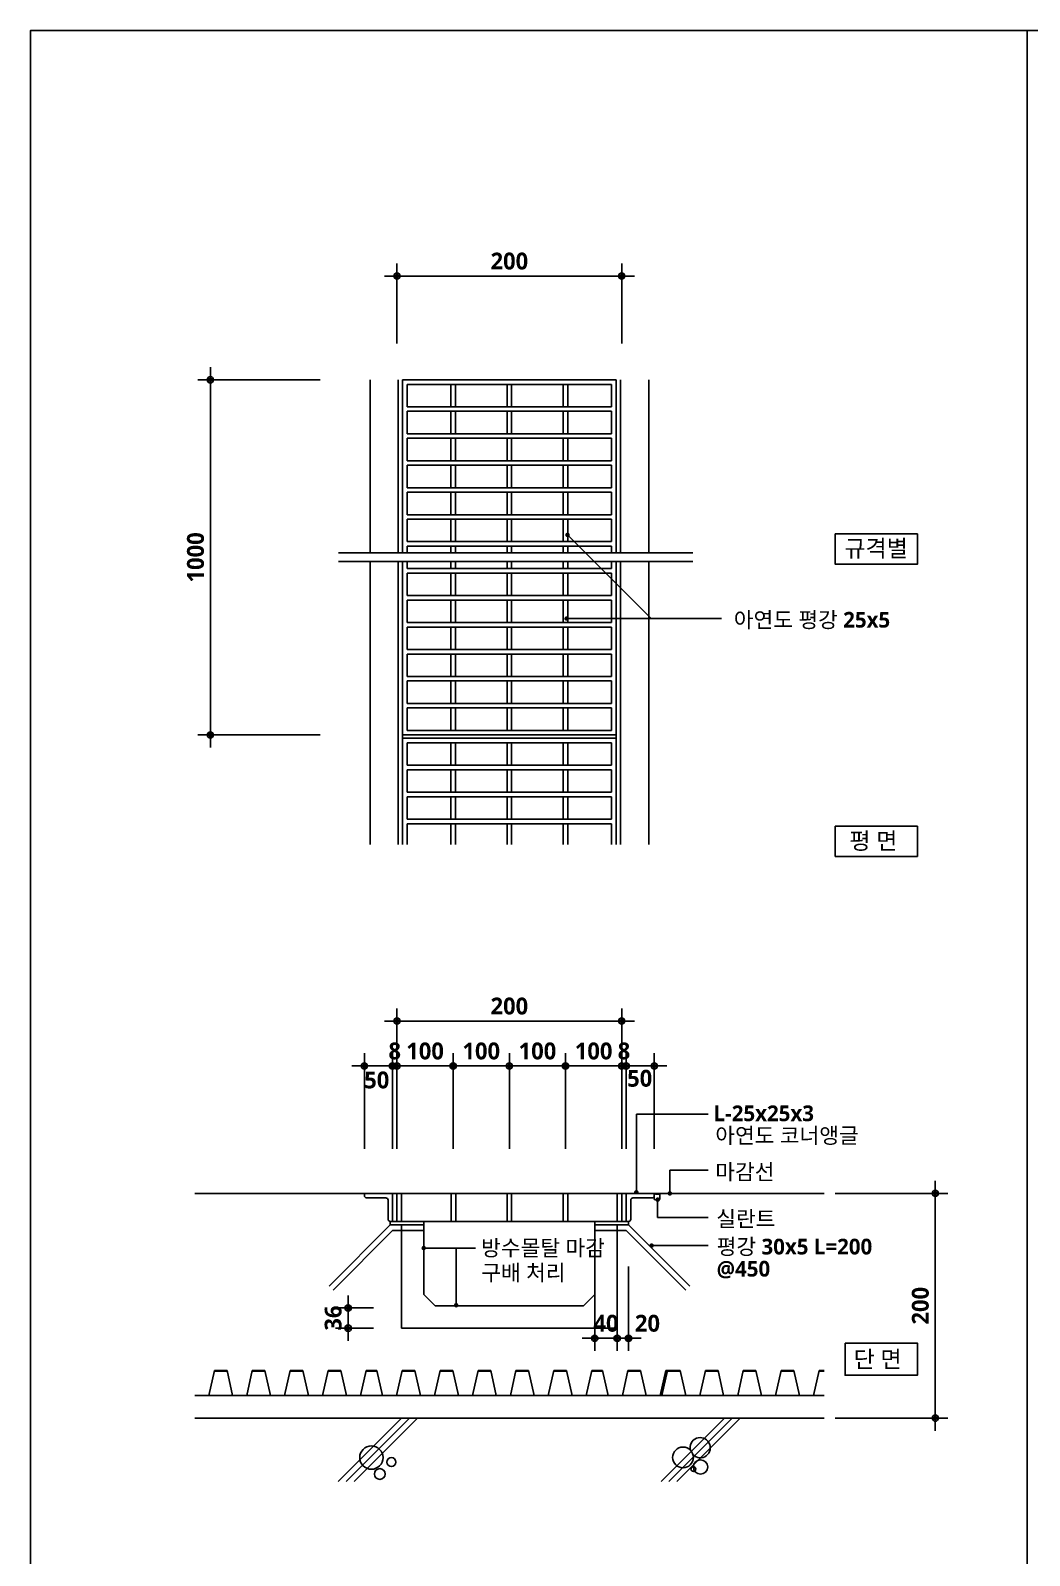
# Model space of a CAD drawing. Header units: millimetres. Extents: x 200 to 163856, y 0 to 163394.
# Drawn here: x 8600 to 10378, y 3025 to 5740 of the extents above; entities that cross this region are included whole.
import ezdxf

# ---------------------------------------------------------------- set-up
doc = ezdxf.new("R2010")
doc.units = ezdxf.units.MM
doc.header["$LTSCALE"] = 10
doc.layers.get('DEFPOINTS').update_dxf_attribs({"color": 181})
for name, color, linetype in [('4', 4, 'Continuous'), ('A-ANNO-GRA1', 7, 'Continuous'), ('A-ANNO-TEXT1', 7, 'Continuous'), ('A-ST-AXIS-DIM', 7, 'Continuous'), ('COL', 2, 'Continuous'), ('DIM', 4, 'Continuous'), ('ELE', 8, 'Continuous'), ('ELE1', 2, 'Continuous'), ('FIN', 6, 'Continuous'), ('HAT', 5, 'Continuous'), ('LEADER', 7, 'Continuous'), ('SEC2', 2, 'Continuous'), ('SYM', 4, 'Continuous')]:
    doc.layers.add(name, color=color, linetype=linetype)
doc.styles.add('2020음성 1차', font='')
doc.styles.get('2020음성 1차').set_extended_font_data('NanumGothic', bold=True)
doc.dimstyles.new('NDIM10', dxfattribs={"dimscale": 10, "dimtxt": 3, "dimasz": 0.75, "dimexe": 2, "dimexo": 2, "dimgap": 1, "dimtad": 1, "dimdec": 1, "dimdsep": 46, "dimtxsty": '2020음성 1차', "dimblk": 'Z_DOT', "dimcen": 3, "dimdle": 3, "dimclrd": 256, "dimclre": 256, "dimclrt": 3, "dimadec": 0, "dimazin": 0, "dimtfac": 1, "dimtdec": 1, "dimtix": 1, "dimtmove": 2, "dimatfit": 3, "dimfxl": 1, "dimtolj": 1, "dimtzin": 0, "dimlwd": -1, "dimlwe": -1, "dimarcsym": 0})

# ---------------------------------------------------------------- blocks, each defined once
blk = doc.blocks.new('Z_DOT')
at = {"layer": 'DIM', "color": 0}
for p, q in [((-3, 0), (3, 0)), ((0, -3), (0, 3))]:
    blk.add_line(p, q, dxfattribs=at)
for radius in [0.75, 0.375]:
    blk.add_circle((0, 0), radius, dxfattribs=at)
blk = doc.blocks.new('*D6583')
at = {"layer": 'A-ST-AXIS-DIM'}
for p, q in [((9115.6, 5118.1), (8900.2, 5118.1)), ((8920.2, 4493.6), (8920.2, 5110.6)), ((9115.6, 4486.1), (8900.2, 4486.1))]:
    blk.add_line(p, q, dxfattribs=at)
at = {"layer": 'DEFPOINTS', "color": 0}
for p in [(8920.2, 5118.1), (9135.6, 5118.1), (9135.6, 4486.1)]:
    blk.add_point(p, dxfattribs=at)
at = {"layer": 'A-ST-AXIS-DIM', "linetype": 'ByBlock', "xscale": 7.5, "yscale": 7.5, "zscale": 7.5}
for p, rotation in [((8920.2, 5118.1), 90), ((8920.2, 4486.1), 270)]:
    blk.add_blockref('Z_DOT', p, dxfattribs=dict(at, rotation=rotation))
at = {"layer": 'A-ST-AXIS-DIM', "color": 3, "insert": (8893.8, 4802.1), "char_height": 30, "attachment_point": 5, "rotation": 90, "style": '2020음성 1차'}
blk.add_mtext('\\A1;1000', dxfattribs=at)
blk = doc.blocks.new('*D6584')
at = {"layer": 'A-ST-AXIS-DIM'}
for p, q in [((9252.3, 5182.9), (9252.3, 5322.9)), ((9652.3, 5182.9), (9652.3, 5322.9)), ((9259.8, 5302.9), (9644.8, 5302.9))]:
    blk.add_line(p, q, dxfattribs=at)
at = {"layer": 'DEFPOINTS', "color": 0}
for p in [(9652.3, 5302.9), (9252.3, 5162.9), (9652.3, 5162.9)]:
    blk.add_point(p, dxfattribs=at)
at = {"layer": 'A-ST-AXIS-DIM', "linetype": 'ByBlock', "xscale": 7.5, "yscale": 7.5, "zscale": 7.5, "rotation": 180}
blk.add_blockref('Z_DOT', (9252.3, 5302.9), dxfattribs=at)
at = {"layer": 'A-ST-AXIS-DIM', "linetype": 'ByBlock', "xscale": 7.5, "yscale": 7.5, "zscale": 7.5}
blk.add_blockref('Z_DOT', (9652.3, 5302.9), dxfattribs=at)
at = {"layer": 'A-ST-AXIS-DIM', "color": 3, "insert": (9452.3, 5329.4), "char_height": 30, "attachment_point": 5, "style": '2020음성 1차'}
blk.add_mtext('\\A1;200', dxfattribs=at)
blk = doc.blocks.new('*D6585')
at = {"layer": 'A-ST-AXIS-DIM'}
for p, q in [((10032.4, 3670), (10230.4, 3670)), ((10210.4, 3277.5), (10210.4, 3662.5)), ((10032.4, 3270), (10230.4, 3270))]:
    blk.add_line(p, q, dxfattribs=at)
at = {"layer": 'DEFPOINTS', "color": 0}
for p in [(10012.4, 3670), (10210.4, 3670), (10012.4, 3270)]:
    blk.add_point(p, dxfattribs=at)
at = {"layer": 'A-ST-AXIS-DIM', "linetype": 'ByBlock', "xscale": 7.5, "yscale": 7.5, "zscale": 7.5}
for p, rotation in [((10210.4, 3670), 90), ((10210.4, 3270), 270)]:
    blk.add_blockref('Z_DOT', p, dxfattribs=dict(at, rotation=rotation))
at = {"layer": 'A-ST-AXIS-DIM', "color": 3, "insert": (10183.9, 3470), "char_height": 30, "attachment_point": 5, "rotation": 90, "style": '2020음성 1차'}
blk.add_mtext('\\A1;\\A1;200', dxfattribs=at)
blk = doc.blocks.new('*D6586')
at = {"layer": 'A-ST-AXIS-DIM'}
for p, q in [((9165.3, 3473.5), (9165.3, 3481)), ((9210.5, 3466), (9145.3, 3466)), ((9165.3, 3430), (9165.3, 3466)), ((9210.5, 3430), (9145.3, 3430)), ((9165.3, 3422.5), (9165.3, 3415))]:
    blk.add_line(p, q, dxfattribs=at)
at = {"layer": 'DEFPOINTS', "color": 0}
for p in [(9165.3, 3466), (9230.5, 3466), (9230.5, 3430)]:
    blk.add_point(p, dxfattribs=at)
at = {"layer": 'A-ST-AXIS-DIM', "linetype": 'ByBlock', "xscale": 7.5, "yscale": 7.5, "zscale": 7.5}
for p, rotation in [((9165.3, 3466), 270), ((9165.3, 3430), 90)]:
    blk.add_blockref('Z_DOT', p, dxfattribs=dict(at, rotation=rotation))
at = {"layer": 'A-ST-AXIS-DIM', "color": 3, "insert": (9138.8, 3448), "char_height": 30, "attachment_point": 5, "rotation": 90, "style": '2020음성 1차'}
blk.add_mtext('\\A1;36', dxfattribs=at)
blk = doc.blocks.new('*D6587')
at = {"layer": 'A-ST-AXIS-DIM'}
for p, q in [((9194.3, 3749), (9194.3, 3916.8)), ((9244.3, 3749), (9244.3, 3916.8)), ((9186.8, 3896.8), (9179.3, 3896.8)), ((9194.3, 3896.8), (9244.3, 3896.8)), ((9251.8, 3896.8), (9259.3, 3896.8))]:
    blk.add_line(p, q, dxfattribs=at)
at = {"layer": 'DEFPOINTS', "color": 0}
for p in [(9244.3, 3896.8), (9194.3, 3729), (9244.3, 3729)]:
    blk.add_point(p, dxfattribs=at)
at = {"layer": 'A-ST-AXIS-DIM', "linetype": 'ByBlock', "xscale": 7.5, "yscale": 7.5, "zscale": 7.5}
blk.add_blockref('Z_DOT', (9194.3, 3896.8), dxfattribs=at)
at = {"layer": 'A-ST-AXIS-DIM', "linetype": 'ByBlock', "xscale": 7.5, "yscale": 7.5, "zscale": 7.5, "rotation": 180}
blk.add_blockref('Z_DOT', (9244.3, 3896.8), dxfattribs=at)
at = {"layer": 'A-ST-AXIS-DIM', "color": 3, "insert": (9216.3, 3871.7), "char_height": 30, "attachment_point": 5, "style": '2020음성 1차'}
blk.add_mtext('\\A1;50', dxfattribs=at)
blk = doc.blocks.new('*D6588')
at = {"layer": 'A-ST-AXIS-DIM'}
for p, q in [((9244.3, 3749), (9244.3, 3916.8)), ((9252.3, 3749), (9252.3, 3916.8)), ((9236.8, 3896.8), (9229.3, 3896.8)), ((9244.3, 3896.8), (9252.3, 3896.8)), ((9259.8, 3896.8), (9267.3, 3896.8))]:
    blk.add_line(p, q, dxfattribs=at)
at = {"layer": 'DEFPOINTS', "color": 0}
for p in [(9252.3, 3896.8), (9244.3, 3729), (9252.3, 3729)]:
    blk.add_point(p, dxfattribs=at)
at = {"layer": 'A-ST-AXIS-DIM', "linetype": 'ByBlock', "xscale": 7.5, "yscale": 7.5, "zscale": 7.5}
blk.add_blockref('Z_DOT', (9244.3, 3896.8), dxfattribs=at)
at = {"layer": 'A-ST-AXIS-DIM', "linetype": 'ByBlock', "xscale": 7.5, "yscale": 7.5, "zscale": 7.5, "rotation": 180}
blk.add_blockref('Z_DOT', (9252.3, 3896.8), dxfattribs=at)
at = {"layer": 'A-ST-AXIS-DIM', "color": 3, "insert": (9248.3, 3923.4), "char_height": 30, "attachment_point": 5, "style": '2020음성 1차'}
blk.add_mtext('\\A1;8', dxfattribs=at)
blk = doc.blocks.new('*D6589')
at = {"layer": 'A-ST-AXIS-DIM'}
for p, q in [((9452.3, 3749), (9452.3, 3916.8)), ((9552.3, 3749), (9552.3, 3916.8)), ((9459.8, 3896.8), (9544.8, 3896.8))]:
    blk.add_line(p, q, dxfattribs=at)
at = {"layer": 'DEFPOINTS', "color": 0}
for p in [(9552.3, 3896.8), (9452.3, 3729), (9552.3, 3729)]:
    blk.add_point(p, dxfattribs=at)
at = {"layer": 'A-ST-AXIS-DIM', "linetype": 'ByBlock', "xscale": 7.5, "yscale": 7.5, "zscale": 7.5, "rotation": 180}
blk.add_blockref('Z_DOT', (9452.3, 3896.8), dxfattribs=at)
at = {"layer": 'A-ST-AXIS-DIM', "linetype": 'ByBlock', "xscale": 7.5, "yscale": 7.5, "zscale": 7.5}
blk.add_blockref('Z_DOT', (9552.3, 3896.8), dxfattribs=at)
at = {"layer": 'A-ST-AXIS-DIM', "color": 3, "insert": (9502.3, 3923.3), "char_height": 30, "attachment_point": 5, "style": '2020음성 1차'}
blk.add_mtext('\\A1;100', dxfattribs=at)
blk = doc.blocks.new('*D6590')
at = {"layer": 'A-ST-AXIS-DIM'}
for p, q in [((9652.3, 3749), (9652.3, 3916.8)), ((9660.3, 3749), (9660.3, 3916.8)), ((9644.8, 3896.8), (9637.3, 3896.8)), ((9652.3, 3896.8), (9660.3, 3896.8)), ((9667.8, 3896.8), (9675.3, 3896.8))]:
    blk.add_line(p, q, dxfattribs=at)
at = {"layer": 'DEFPOINTS', "color": 0}
for p in [(9660.3, 3896.8), (9652.3, 3729), (9660.3, 3729)]:
    blk.add_point(p, dxfattribs=at)
at = {"layer": 'A-ST-AXIS-DIM', "linetype": 'ByBlock', "xscale": 7.5, "yscale": 7.5, "zscale": 7.5}
blk.add_blockref('Z_DOT', (9652.3, 3896.8), dxfattribs=at)
at = {"layer": 'A-ST-AXIS-DIM', "linetype": 'ByBlock', "xscale": 7.5, "yscale": 7.5, "zscale": 7.5, "rotation": 180}
blk.add_blockref('Z_DOT', (9660.3, 3896.8), dxfattribs=at)
at = {"layer": 'A-ST-AXIS-DIM', "color": 3, "insert": (9656.3, 3923.4), "char_height": 30, "attachment_point": 5, "style": '2020음성 1차'}
blk.add_mtext('\\A1;8', dxfattribs=at)
blk = doc.blocks.new('*D6591')
at = {"layer": 'A-ST-AXIS-DIM'}
for p, q in [((9660.3, 3749), (9660.3, 3916.8)), ((9710.3, 3749), (9710.3, 3916.8)), ((9652.8, 3896.8), (9645.3, 3896.8)), ((9660.3, 3896.8), (9710.3, 3896.8)), ((9717.8, 3896.8), (9725.3, 3896.8))]:
    blk.add_line(p, q, dxfattribs=at)
at = {"layer": 'DEFPOINTS', "color": 0}
for p in [(9710.3, 3896.8), (9660.3, 3729), (9710.3, 3729)]:
    blk.add_point(p, dxfattribs=at)
at = {"layer": 'A-ST-AXIS-DIM', "linetype": 'ByBlock', "xscale": 7.5, "yscale": 7.5, "zscale": 7.5}
blk.add_blockref('Z_DOT', (9660.3, 3896.8), dxfattribs=at)
at = {"layer": 'A-ST-AXIS-DIM', "linetype": 'ByBlock', "xscale": 7.5, "yscale": 7.5, "zscale": 7.5, "rotation": 180}
blk.add_blockref('Z_DOT', (9710.3, 3896.8), dxfattribs=at)
at = {"layer": 'A-ST-AXIS-DIM', "color": 3, "insert": (9684.3, 3874.7), "char_height": 30, "attachment_point": 5, "style": '2020음성 1차'}
blk.add_mtext('\\A1;50', dxfattribs=at)
blk = doc.blocks.new('*D6592')
at = {"layer": 'A-ST-AXIS-DIM'}
for p, q in [((9252.3, 3749), (9252.3, 3996.8)), ((9652.3, 3749), (9652.3, 3996.8)), ((9259.8, 3976.8), (9644.8, 3976.8))]:
    blk.add_line(p, q, dxfattribs=at)
at = {"layer": 'DEFPOINTS', "color": 0}
for p in [(9652.3, 3976.8), (9252.3, 3729), (9652.3, 3729)]:
    blk.add_point(p, dxfattribs=at)
at = {"layer": 'A-ST-AXIS-DIM', "linetype": 'ByBlock', "xscale": 7.5, "yscale": 7.5, "zscale": 7.5, "rotation": 180}
blk.add_blockref('Z_DOT', (9252.3, 3976.8), dxfattribs=at)
at = {"layer": 'A-ST-AXIS-DIM', "linetype": 'ByBlock', "xscale": 7.5, "yscale": 7.5, "zscale": 7.5}
blk.add_blockref('Z_DOT', (9652.3, 3976.8), dxfattribs=at)
at = {"layer": 'A-ST-AXIS-DIM', "color": 3, "insert": (9452.3, 4003.3), "char_height": 30, "attachment_point": 5, "style": '2020음성 1차'}
blk.add_mtext('\\A1;200', dxfattribs=at)
blk = doc.blocks.new('*D6593')
at = {"layer": 'A-ST-AXIS-DIM'}
for p, q in [((9604.3, 3545.5), (9604.3, 3392.1)), ((9596.8, 3412.1), (9589.3, 3412.1)), ((9604.3, 3412.1), (9644.3, 3412.1)), ((9644.3, 3410), (9644.3, 3392.1)), ((9651.8, 3412.1), (9659.3, 3412.1))]:
    blk.add_line(p, q, dxfattribs=at)
at = {"layer": 'DEFPOINTS', "color": 0}
for p in [(9604.3, 3565.5), (9644.3, 3430), (9644.3, 3412.1)]:
    blk.add_point(p, dxfattribs=at)
at = {"layer": 'A-ST-AXIS-DIM', "linetype": 'ByBlock', "xscale": 7.5, "yscale": 7.5, "zscale": 7.5}
blk.add_blockref('Z_DOT', (9604.3, 3412.1), dxfattribs=at)
at = {"layer": 'A-ST-AXIS-DIM', "linetype": 'ByBlock', "xscale": 7.5, "yscale": 7.5, "zscale": 7.5, "rotation": 180}
blk.add_blockref('Z_DOT', (9644.3, 3412.1), dxfattribs=at)
at = {"layer": 'A-ST-AXIS-DIM', "color": 3, "insert": (9624.3, 3438.6), "char_height": 30, "attachment_point": 5, "style": '2020음성 1차'}
blk.add_mtext('\\A1;40', dxfattribs=at)
blk = doc.blocks.new('*D6594')
at = {"layer": 'A-ST-AXIS-DIM'}
for p, q in [((9664.3, 3540.1), (9664.3, 3392.1)), ((9636.8, 3412.1), (9629.3, 3412.1)), ((9644.3, 3412.1), (9664.3, 3412.1)), ((9644.3, 3410), (9644.3, 3392.1)), ((9671.8, 3412.1), (9679.3, 3412.1))]:
    blk.add_line(p, q, dxfattribs=at)
at = {"layer": 'DEFPOINTS', "color": 0}
for p in [(9664.3, 3560.1), (9644.3, 3430), (9664.3, 3412.1)]:
    blk.add_point(p, dxfattribs=at)
at = {"layer": 'A-ST-AXIS-DIM', "linetype": 'ByBlock', "xscale": 7.5, "yscale": 7.5, "zscale": 7.5}
blk.add_blockref('Z_DOT', (9644.3, 3412.1), dxfattribs=at)
at = {"layer": 'A-ST-AXIS-DIM', "linetype": 'ByBlock', "xscale": 7.5, "yscale": 7.5, "zscale": 7.5, "rotation": 180}
blk.add_blockref('Z_DOT', (9664.3, 3412.1), dxfattribs=at)
at = {"layer": 'A-ST-AXIS-DIM', "color": 3, "insert": (9698.1, 3438.6), "char_height": 30, "attachment_point": 5, "style": '2020음성 1차'}
blk.add_mtext('\\A1;20', dxfattribs=at)
blk = doc.blocks.new('*D6595')
at = {"layer": 'A-ST-AXIS-DIM'}
for p, q in [((9552.3, 3749), (9552.3, 3916.8)), ((9652.3, 3749), (9652.3, 3916.8)), ((9559.8, 3896.8), (9644.8, 3896.8))]:
    blk.add_line(p, q, dxfattribs=at)
at = {"layer": 'DEFPOINTS', "color": 0}
for p in [(9652.3, 3896.8), (9552.3, 3729), (9652.3, 3729)]:
    blk.add_point(p, dxfattribs=at)
at = {"layer": 'A-ST-AXIS-DIM', "linetype": 'ByBlock', "xscale": 7.5, "yscale": 7.5, "zscale": 7.5, "rotation": 180}
blk.add_blockref('Z_DOT', (9552.3, 3896.8), dxfattribs=at)
at = {"layer": 'A-ST-AXIS-DIM', "linetype": 'ByBlock', "xscale": 7.5, "yscale": 7.5, "zscale": 7.5}
blk.add_blockref('Z_DOT', (9652.3, 3896.8), dxfattribs=at)
at = {"layer": 'A-ST-AXIS-DIM', "color": 3, "insert": (9602.3, 3923.3), "char_height": 30, "attachment_point": 5, "style": '2020음성 1차'}
blk.add_mtext('\\A1;100', dxfattribs=at)
blk = doc.blocks.new('*D6596')
at = {"layer": 'A-ST-AXIS-DIM'}
for p, q in [((9352.3, 3749), (9352.3, 3916.8)), ((9452.3, 3749), (9452.3, 3916.8)), ((9444.8, 3896.8), (9359.8, 3896.8))]:
    blk.add_line(p, q, dxfattribs=at)
at = {"layer": 'DEFPOINTS', "color": 0}
for p in [(9352.3, 3896.8), (9352.3, 3729), (9452.3, 3729)]:
    blk.add_point(p, dxfattribs=at)
at = {"layer": 'A-ST-AXIS-DIM', "linetype": 'ByBlock', "xscale": 7.5, "yscale": 7.5, "zscale": 7.5, "rotation": 180}
blk.add_blockref('Z_DOT', (9352.3, 3896.8), dxfattribs=at)
at = {"layer": 'A-ST-AXIS-DIM', "linetype": 'ByBlock', "xscale": 7.5, "yscale": 7.5, "zscale": 7.5}
blk.add_blockref('Z_DOT', (9452.3, 3896.8), dxfattribs=at)
at = {"layer": 'A-ST-AXIS-DIM', "color": 3, "insert": (9402.3, 3923.3), "char_height": 30, "attachment_point": 5, "style": '2020음성 1차'}
blk.add_mtext('\\A1;100', dxfattribs=at)
blk = doc.blocks.new('*D6597')
at = {"layer": 'A-ST-AXIS-DIM'}
for p, q in [((9252.3, 3749), (9252.3, 3916.8)), ((9352.3, 3749), (9352.3, 3916.8)), ((9344.8, 3896.8), (9259.8, 3896.8))]:
    blk.add_line(p, q, dxfattribs=at)
at = {"layer": 'DEFPOINTS', "color": 0}
for p in [(9252.3, 3896.8), (9252.3, 3729), (9352.3, 3729)]:
    blk.add_point(p, dxfattribs=at)
at = {"layer": 'A-ST-AXIS-DIM', "linetype": 'ByBlock', "xscale": 7.5, "yscale": 7.5, "zscale": 7.5, "rotation": 180}
blk.add_blockref('Z_DOT', (9252.3, 3896.8), dxfattribs=at)
at = {"layer": 'A-ST-AXIS-DIM', "linetype": 'ByBlock', "xscale": 7.5, "yscale": 7.5, "zscale": 7.5}
blk.add_blockref('Z_DOT', (9352.3, 3896.8), dxfattribs=at)
at = {"layer": 'A-ST-AXIS-DIM', "color": 3, "insert": (9302.3, 3923.3), "char_height": 30, "attachment_point": 5, "style": '2020음성 1차'}
blk.add_mtext('\\A1;100', dxfattribs=at)

msp = doc.modelspace()

# ---------------------------------------------------------------- linework, layer by layer
at = {"layer": '4'}
for points in [[(9194.31105, 3670), (9194.31105, 3666, 0.4142135624), (9198.31105, 3662), (9232.31105, 3662, -0.4142135624), (9236.31105, 3658), (9236.31105, 3624, 0.4142135624), (9240.31105, 3620), (9244.31105, 3620), (9244.31105, 3670), (9194.31105, 3670)], [(9660.31105, 3670), (9710.31105, 3670), (9710.31105, 3666, -0.4142135624), (9706.31105, 3662), (9672.31105, 3662, 0.4142135624), (9668.31105, 3658), (9668.31105, 3624, -0.4142135624), (9664.31105, 3620), (9660.31105, 3620), (9660.31105, 3670), (9710.31105, 3670)]]:
    msp.add_lwpolyline(points, format="xyb", dxfattribs=at)
for points in [[(9260.31105, 3670), (9252.31105, 3670), (9252.31105, 3620), (9260.31105, 3620), (9260.31105, 3670)], [(9357.01822, 3670), (9349.01822, 3670), (9349.01822, 3620), (9357.01822, 3620), (9357.01822, 3670)], [(9456.31105, 3670), (9448.31105, 3670), (9448.31105, 3620), (9456.31105, 3620), (9456.31105, 3670)], [(9556.31105, 3670), (9548.31105, 3670), (9548.31105, 3620), (9556.31105, 3620), (9556.31105, 3670)], [(9652.31105, 3670), (9644.31105, 3670), (9644.31105, 3620), (9652.31105, 3620), (9652.31105, 3670)], [(9300.31105, 3620), (9240.31105, 3620), (9240.31105, 3614), (9300.31105, 3614), (9300.31105, 3620)], [(9664.31105, 3620), (9604.31105, 3620), (9604.31105, 3614), (9664.31105, 3614), (9664.31105, 3620)]]:
    msp.add_lwpolyline(points, dxfattribs=at)
at = {"layer": 'A-ANNO-GRA1'}
msp.add_line((10373.74135, 5740), (10373.74135, 200), dxfattribs=at)
at = {"layer": 'A-ANNO-TEXT1'}
for p, q in [((8927.279, 3354.98966), (8917.31472, 3309.98966)), ((8926.99431, 3353.70394), (8950.0637, 3353.70394)), ((8949.779, 3354.98966), (8927.279, 3354.98966)), ((8959.74329, 3309.98966), (8949.779, 3354.98966)), ((8994.779, 3354.98966), (8984.81472, 3309.98966)), ((8994.49431, 3353.70394), (9017.5637, 3353.70394)), ((9017.279, 3354.98966), (8994.779, 3354.98966)), ((9027.24329, 3309.98966), (9017.279, 3354.98966)), ((9062.279, 3354.98966), (9052.31472, 3309.98966)), ((9061.99431, 3353.70394), (9085.0637, 3353.70394)), ((9084.779, 3354.98966), (9062.279, 3354.98966)), ((9094.74329, 3309.98966), (9084.779, 3354.98966)), ((9129.779, 3354.98966), (9119.81472, 3309.98966)), ((9129.49431, 3353.70394), (9152.5637, 3353.70394)), ((9152.279, 3354.98966), (9129.779, 3354.98966)), ((9162.24329, 3309.98966), (9152.279, 3354.98966)), ((9197.279, 3354.98966), (9187.31472, 3309.98966)), ((9216.56472, 3354.98966), (9197.279, 3354.98966)), ((9226.529, 3309.98966), (9216.56472, 3354.98966)), ((9261.56472, 3354.98966), (9251.60043, 3309.98966)), ((9261.28003, 3353.70394), (9284.34941, 3353.70394)), ((9284.06472, 3354.98966), (9261.56472, 3354.98966)), ((9294.029, 3309.98966), (9284.06472, 3354.98966)), ((9329.06472, 3354.98966), (9319.10043, 3309.98966)), ((9329.06472, 3354.98966), (9319.10043, 3309.98966)), ((9328.78003, 3353.70394), (9331.94543, 3353.70394)), ((9328.78003, 3353.70394), (9351.84941, 3353.70394)), ((9331.94543, 3354.98966), (9329.06472, 3354.98966)), ((9351.56472, 3354.98966), (9329.06472, 3354.98966)), ((9361.529, 3309.98966), (9351.56472, 3354.98966)), ((9396.56472, 3354.98966), (9386.60043, 3309.98966)), ((9396.28003, 3353.70394), (9419.34941, 3353.70394)), ((9419.06472, 3354.98966), (9396.56472, 3354.98966)), ((9429.029, 3309.98966), (9419.06472, 3354.98966)), ((9464.06472, 3354.98966), (9454.10043, 3309.98966)), ((9463.78003, 3353.70394), (9486.84941, 3353.70394)), ((9486.56472, 3354.98966), (9464.06472, 3354.98966)), ((9496.529, 3309.98966), (9486.56472, 3354.98966)), ((9531.56472, 3354.98966), (9521.60043, 3309.98966)), ((9531.28003, 3353.70394), (9554.34941, 3353.70394)), ((9554.06472, 3354.98966), (9531.56472, 3354.98966)), ((9564.029, 3309.98966), (9554.06472, 3354.98966)), ((9599.06472, 3354.98966), (9589.10043, 3309.98966)), ((9618.35043, 3354.98966), (9599.06472, 3354.98966)), ((9628.31472, 3309.98966), (9618.35043, 3354.98966)), ((9663.35043, 3354.98966), (9653.38615, 3309.98966)), ((9663.06574, 3353.70394), (9686.13513, 3353.70394)), ((9685.85043, 3354.98966), (9663.35043, 3354.98966)), ((9695.81472, 3309.98966), (9685.85043, 3354.98966)), ((9730.85043, 3354.98966), (9720.88615, 3309.98966)), ((9733.73114, 3354.98966), (9723.76686, 3309.98966)), ((9730.56574, 3353.70394), (9733.73114, 3353.70394)), ((9733.73114, 3354.98966), (9730.85043, 3354.98966)), ((9733.44645, 3353.70394), (9756.51584, 3353.70394)), ((9756.23114, 3354.98966), (9733.73114, 3354.98966)), ((9766.19543, 3309.98966), (9756.23114, 3354.98966)), ((9801.23114, 3354.98966), (9791.26686, 3309.98966)), ((9800.94645, 3353.70394), (9824.01584, 3353.70394)), ((9823.73114, 3354.98966), (9801.23114, 3354.98966)), ((9833.69543, 3309.98966), (9823.73114, 3354.98966)), ((9868.73114, 3354.98966), (9858.76686, 3309.98966)), ((9868.44645, 3353.70394), (9891.51584, 3353.70394)), ((9891.23114, 3354.98966), (9868.73114, 3354.98966)), ((9901.19543, 3309.98966), (9891.23114, 3354.98966)), ((9936.23114, 3354.98966), (9926.26686, 3309.98966)), ((9935.94645, 3353.70394), (9959.01584, 3353.70394)), ((9958.73114, 3354.98966), (9936.23114, 3354.98966)), ((9968.69543, 3309.98966), (9958.73114, 3354.98966)), ((10003.73114, 3354.98966), (9993.76686, 3309.98966)), ((10012.37882, 3354.98966), (10003.73114, 3354.98966)), ((8917.31472, 3309.98966), (8892.24329, 3309.98966)), ((8984.81472, 3309.98966), (8959.74329, 3309.98966)), ((9052.31472, 3309.98966), (9027.24329, 3309.98966)), ((9119.81472, 3309.98966), (9094.74329, 3309.98966)), ((9187.31472, 3309.98966), (9162.24329, 3309.98966)), ((9251.60043, 3309.98966), (9226.529, 3309.98966)), ((9319.10043, 3309.98966), (9294.029, 3309.98966)), ((9386.60043, 3309.98966), (9361.529, 3309.98966)), ((9454.10043, 3309.98966), (9429.029, 3309.98966)), ((9521.60043, 3309.98966), (9496.529, 3309.98966)), ((9589.10043, 3309.98966), (9564.029, 3309.98966)), ((9653.38615, 3309.98966), (9628.31472, 3309.98966)), ((9723.76686, 3309.98966), (9698.69543, 3309.98966)), ((9791.26686, 3309.98966), (9766.19543, 3309.98966)), ((9858.76686, 3309.98966), (9833.69543, 3309.98966)), ((9926.26686, 3309.98966), (9901.19543, 3309.98966)), ((9993.76686, 3309.98966), (9968.69543, 3309.98966))]:
    msp.add_line(p, q, dxfattribs=at)
for points in [[(9196.99431, 3353.70394), (9216.84941, 3353.70394)], [(9598.78003, 3353.70394), (9618.63513, 3353.70394)], [(10003.44645, 3353.70394), (10012.37882, 3353.70394)]]:
    msp.add_lwpolyline(points, dxfattribs=at)
at = {"layer": 'COL'}
msp.add_line((10012.37882, 3270), (8892.24329, 3270), dxfattribs=at)
at = {"layer": 'DEFPOINTS'}
msp.add_lwpolyline([(8600, 200), (15694.9654, 200), (15694.9654, 5740), (8600, 5740)], close=True, dxfattribs=at)
at = {"layer": 'ELE'}
for p, q in [((9204.31105, 5118.11035), (9204.31105, 4810.06776)), ((9254.31105, 5118.11035), (9254.31105, 4810.06776)), ((9650.31105, 5118.11035), (9650.31105, 4810.06776)), ((9700.31105, 5118.11035), (9700.31105, 4810.06776)), ((9204.31105, 4794.51878), (9204.31105, 4290.75702)), ((9254.31105, 4794.51878), (9254.31105, 4290.75702)), ((9650.31105, 4794.51878), (9650.31105, 4290.75702)), ((9700.31105, 4794.51878), (9700.31105, 4290.75702))]:
    msp.add_line(p, q, dxfattribs=at)
at = {"layer": 'ELE1'}
for p, q in [((9260.31105, 3670), (9652.31105, 3670)), ((9240.31105, 3620), (9664.31105, 3620))]:
    msp.add_line(p, q, dxfattribs=at)
at = {"layer": 'FIN'}
msp.add_line((9720.31105, 3670), (9773.74802, 3670), dxfattribs=at)
at = {"layer": 'HAT'}
for p, q in [((9262.31105, 5118.11035), (9642.31105, 5118.11035)), ((9262.31105, 5118.11035), (9262.31105, 4810.06776)), ((9270.31105, 5110.11035), (9634.31105, 5110.11035)), ((9270.31105, 5110.11035), (9270.31105, 5070.11035)), ((9348.31105, 5110.11035), (9348.31105, 5070.11035)), ((9356.31105, 5110.11035), (9356.31105, 5070.11035)), ((9448.31105, 5110.11035), (9448.31105, 5070.11035)), ((9456.31105, 5110.11035), (9456.31105, 5070.11035)), ((9548.31105, 5110.11035), (9548.31105, 5070.11035)), ((9556.31105, 5110.11035), (9556.31105, 5070.11035)), ((9634.31105, 5110.11035), (9634.31105, 5070.11035)), ((9642.31105, 5118.11035), (9642.31105, 4810.06776)), ((9270.31105, 5070.11035), (9634.31105, 5070.11035)), ((9270.31105, 5062.11035), (9634.31105, 5062.11035)), ((9270.31105, 5062.11035), (9270.31105, 5022.11035)), ((9348.31105, 5062.11035), (9348.31105, 5022.11035)), ((9356.31105, 5062.11035), (9356.31105, 5022.11035)), ((9448.31105, 5062.11035), (9448.31105, 5022.11035)), ((9456.31105, 5062.11035), (9456.31105, 5022.11035)), ((9548.31105, 5062.11035), (9548.31105, 5022.11035)), ((9556.31105, 5062.11035), (9556.31105, 5022.11035)), ((9634.31105, 5062.11035), (9634.31105, 5022.11035)), ((9270.31105, 5022.11035), (9634.31105, 5022.11035)), ((9270.31105, 5014.11035), (9634.31105, 5014.11035)), ((9270.31105, 5014.11035), (9270.31105, 4974.11035)), ((9348.31105, 5014.11035), (9348.31105, 4974.11035)), ((9356.31105, 5014.11035), (9356.31105, 4974.11035)), ((9448.31105, 5014.11035), (9448.31105, 4974.11035)), ((9456.31105, 5014.11035), (9456.31105, 4974.11035)), ((9548.31105, 5014.11035), (9548.31105, 4974.11035)), ((9556.31105, 5014.11035), (9556.31105, 4974.11035)), ((9634.31105, 5014.11035), (9634.31105, 4974.11035)), ((9270.31105, 4974.11035), (9634.31105, 4974.11035)), ((9270.31105, 4966.11035), (9634.31105, 4966.11035)), ((9270.31105, 4966.11035), (9270.31105, 4926.11035)), ((9348.31105, 4966.11035), (9348.31105, 4926.11035)), ((9356.31105, 4966.11035), (9356.31105, 4926.11035)), ((9448.31105, 4966.11035), (9448.31105, 4926.11035)), ((9456.31105, 4966.11035), (9456.31105, 4926.11035)), ((9548.31105, 4966.11035), (9548.31105, 4926.11035)), ((9556.31105, 4966.11035), (9556.31105, 4926.11035)), ((9634.31105, 4966.11035), (9634.31105, 4926.11035)), ((9270.31105, 4926.11035), (9634.31105, 4926.11035)), ((9270.31105, 4918.11035), (9634.31105, 4918.11035)), ((9270.31105, 4918.11035), (9270.31105, 4878.11035)), ((9348.31105, 4918.11035), (9348.31105, 4878.11035)), ((9356.31105, 4918.11035), (9356.31105, 4878.11035)), ((9448.31105, 4918.11035), (9448.31105, 4878.11035)), ((9456.31105, 4918.11035), (9456.31105, 4878.11035)), ((9548.31105, 4918.11035), (9548.31105, 4878.11035)), ((9556.31105, 4918.11035), (9556.31105, 4878.11035)), ((9634.31105, 4918.11035), (9634.31105, 4878.11035)), ((9270.31105, 4878.11035), (9634.31105, 4878.11035)), ((9270.31105, 4870.11035), (9634.31105, 4870.11035)), ((9270.31105, 4870.11035), (9270.31105, 4830.11035)), ((9348.31105, 4870.11035), (9348.31105, 4830.11035)), ((9356.31105, 4870.11035), (9356.31105, 4830.11035)), ((9448.31105, 4870.11035), (9448.31105, 4830.11035)), ((9456.31105, 4870.11035), (9456.31105, 4830.11035)), ((9548.31105, 4870.11035), (9548.31105, 4830.11035)), ((9556.31105, 4870.11035), (9556.31105, 4830.11035)), ((9634.31105, 4870.11035), (9634.31105, 4830.11035)), ((9148.4176, 4810.06776), (9778.76431, 4810.06776)), ((9270.31105, 4830.11035), (9634.31105, 4830.11035)), ((9270.31105, 4822.11035), (9634.31105, 4822.11035)), ((9270.31105, 4822.11035), (9270.31105, 4810.06776)), ((9348.31105, 4822.11035), (9348.31105, 4810.06776)), ((9356.31105, 4822.11035), (9356.31105, 4810.06776)), ((9448.31105, 4822.11035), (9448.31105, 4810.06776)), ((9456.31105, 4822.11035), (9456.31105, 4810.06776)), ((9548.31105, 4822.11035), (9548.31105, 4810.06776)), ((9556.31105, 4822.11035), (9556.31105, 4810.06776)), ((9634.31105, 4822.11035), (9634.31105, 4810.06776)), ((9148.4176, 4794.51878), (9778.76431, 4794.51878)), ((9262.31105, 4794.51878), (9262.31105, 4290.75702)), ((9270.31105, 4794.51878), (9270.31105, 4782.11035)), ((9270.31105, 4782.11035), (9634.31105, 4782.11035)), ((9348.31105, 4794.51878), (9348.31105, 4782.11035)), ((9356.31105, 4794.51878), (9356.31105, 4782.11035)), ((9448.31105, 4794.51878), (9448.31105, 4782.11035)), ((9456.31105, 4794.51878), (9456.31105, 4782.11035)), ((9548.31105, 4794.51878), (9548.31105, 4782.11035)), ((9556.31105, 4794.51878), (9556.31105, 4782.11035)), ((9634.31105, 4794.51878), (9634.31105, 4782.11035)), ((9642.31105, 4794.51878), (9642.31105, 4290.75702)), ((9270.31105, 4774.11035), (9634.31105, 4774.11035)), ((9270.31105, 4774.11035), (9270.31105, 4734.11035)), ((9348.31105, 4774.11035), (9348.31105, 4734.11035)), ((9356.31105, 4774.11035), (9356.31105, 4734.11035)), ((9448.31105, 4774.11035), (9448.31105, 4734.11035)), ((9456.31105, 4774.11035), (9456.31105, 4734.11035)), ((9548.31105, 4774.11035), (9548.31105, 4734.11035)), ((9556.31105, 4774.11035), (9556.31105, 4734.11035)), ((9634.31105, 4774.11035), (9634.31105, 4734.11035)), ((9270.31105, 4734.11035), (9634.31105, 4734.11035)), ((9270.31105, 4726.11035), (9634.31105, 4726.11035)), ((9270.31105, 4726.11035), (9270.31105, 4686.11035)), ((9348.31105, 4726.11035), (9348.31105, 4686.11035)), ((9356.31105, 4726.11035), (9356.31105, 4686.11035)), ((9448.31105, 4726.11035), (9448.31105, 4686.11035)), ((9456.31105, 4726.11035), (9456.31105, 4686.11035)), ((9548.31105, 4726.11035), (9548.31105, 4686.11035)), ((9556.31105, 4726.11035), (9556.31105, 4686.11035)), ((9634.31105, 4726.11035), (9634.31105, 4686.11035)), ((9270.31105, 4686.11035), (9634.31105, 4686.11035)), ((9270.31105, 4678.11035), (9634.31105, 4678.11035)), ((9270.31105, 4678.11035), (9270.31105, 4638.11035)), ((9348.31105, 4678.11035), (9348.31105, 4638.11035)), ((9356.31105, 4678.11035), (9356.31105, 4638.11035)), ((9448.31105, 4678.11035), (9448.31105, 4638.11035)), ((9456.31105, 4678.11035), (9456.31105, 4638.11035)), ((9548.31105, 4678.11035), (9548.31105, 4638.11035)), ((9556.31105, 4678.11035), (9556.31105, 4638.11035)), ((9634.31105, 4678.11035), (9634.31105, 4638.11035)), ((9270.31105, 4638.11035), (9634.31105, 4638.11035)), ((9270.31105, 4630.11035), (9634.31105, 4630.11035)), ((9270.31105, 4630.11035), (9270.31105, 4590.11035)), ((9348.31105, 4630.11035), (9348.31105, 4590.11035)), ((9356.31105, 4630.11035), (9356.31105, 4590.11035)), ((9448.31105, 4630.11035), (9448.31105, 4590.11035)), ((9456.31105, 4630.11035), (9456.31105, 4590.11035)), ((9548.31105, 4630.11035), (9548.31105, 4590.11035)), ((9556.31105, 4630.11035), (9556.31105, 4590.11035)), ((9634.31105, 4630.11035), (9634.31105, 4590.11035)), ((9270.31105, 4590.11035), (9634.31105, 4590.11035)), ((9270.31105, 4582.11035), (9634.31105, 4582.11035)), ((9270.31105, 4582.11035), (9270.31105, 4542.11035)), ((9348.31105, 4582.11035), (9348.31105, 4542.11035)), ((9356.31105, 4582.11035), (9356.31105, 4542.11035)), ((9448.31105, 4582.11035), (9448.31105, 4542.11035)), ((9456.31105, 4582.11035), (9456.31105, 4542.11035)), ((9548.31105, 4582.11035), (9548.31105, 4542.11035)), ((9556.31105, 4582.11035), (9556.31105, 4542.11035)), ((9634.31105, 4582.11035), (9634.31105, 4542.11035)), ((9270.31105, 4542.11035), (9634.31105, 4542.11035)), ((9270.31105, 4534.11035), (9270.31105, 4494.11035)), ((9270.31105, 4534.11035), (9634.31105, 4534.11035)), ((9348.31105, 4534.11035), (9348.31105, 4494.11035)), ((9356.31105, 4534.11035), (9356.31105, 4494.11035)), ((9448.31105, 4534.11035), (9448.31105, 4494.11035)), ((9456.31105, 4534.11035), (9456.31105, 4494.11035)), ((9548.31105, 4534.11035), (9548.31105, 4494.11035)), ((9556.31105, 4534.11035), (9556.31105, 4494.11035)), ((9634.31105, 4534.11035), (9634.31105, 4494.11035)), ((9262.31105, 4486.11035), (9642.31105, 4486.11035)), ((9262.31105, 4480.11035), (9642.31105, 4480.11035)), ((9270.31105, 4494.11035), (9634.31105, 4494.11035)), ((9270.31105, 4472.11035), (9634.31105, 4472.11035)), ((9270.31105, 4472.11035), (9270.31105, 4432.11035)), ((9348.31105, 4472.11035), (9348.31105, 4432.11035)), ((9356.31105, 4472.11035), (9356.31105, 4432.11035)), ((9448.31105, 4472.11035), (9448.31105, 4432.11035)), ((9456.31105, 4472.11035), (9456.31105, 4432.11035)), ((9548.31105, 4472.11035), (9548.31105, 4432.11035)), ((9556.31105, 4472.11035), (9556.31105, 4432.11035)), ((9634.31105, 4472.11035), (9634.31105, 4432.11035)), ((9270.31105, 4432.11035), (9634.31105, 4432.11035)), ((9270.31105, 4424.11035), (9634.31105, 4424.11035)), ((9270.31105, 4424.11035), (9270.31105, 4384.11035)), ((9348.31105, 4424.11035), (9348.31105, 4384.11035)), ((9356.31105, 4424.11035), (9356.31105, 4384.11035)), ((9448.31105, 4424.11035), (9448.31105, 4384.11035)), ((9456.31105, 4424.11035), (9456.31105, 4384.11035)), ((9548.31105, 4424.11035), (9548.31105, 4384.11035)), ((9556.31105, 4424.11035), (9556.31105, 4384.11035)), ((9634.31105, 4424.11035), (9634.31105, 4384.11035)), ((9270.31105, 4384.11035), (9634.31105, 4384.11035)), ((9270.31105, 4376.11035), (9634.31105, 4376.11035)), ((9270.31105, 4376.11035), (9270.31105, 4336.11035)), ((9348.31105, 4376.11035), (9348.31105, 4336.11035)), ((9356.31105, 4376.11035), (9356.31105, 4336.11035)), ((9448.31105, 4376.11035), (9448.31105, 4336.11035)), ((9456.31105, 4376.11035), (9456.31105, 4336.11035)), ((9548.31105, 4376.11035), (9548.31105, 4336.11035)), ((9556.31105, 4376.11035), (9556.31105, 4336.11035)), ((9634.31105, 4376.11035), (9634.31105, 4336.11035)), ((9270.31105, 4336.11035), (9634.31105, 4336.11035)), ((9270.31105, 4328.11035), (9634.31105, 4328.11035)), ((9270.31105, 4328.11035), (9270.31105, 4290.75702)), ((9348.31105, 4328.11035), (9348.31105, 4290.75702)), ((9356.31105, 4328.11035), (9356.31105, 4290.75702)), ((9448.31105, 4328.11035), (9448.31105, 4290.75702)), ((9456.31105, 4328.11035), (9456.31105, 4290.75702)), ((9548.31105, 4328.11035), (9548.31105, 4290.75702)), ((9556.31105, 4328.11035), (9556.31105, 4290.75702)), ((9634.31105, 4328.11035), (9634.31105, 4290.75702)), ((9710.31105, 3670), (9710.31105, 3659.39776)), ((9720.31105, 3670), (9720.31105, 3659.39776)), ((9581.25238, 3309.98966), (9495.17147, 3309.98966)), ((9787.20116, 3309.98966), (9705.17147, 3309.98966)), ((10012.37882, 3309.98966), (9971.11125, 3309.98966)), ((9147.74339, 3157.26057), (9260.48282, 3270)), ((9161.88552, 3157.26057), (9274.62496, 3270)), ((9176.02766, 3157.26057), (9288.76709, 3270)), ((9722.25269, 3157.26057), (9834.99212, 3270)), ((9736.39483, 3157.26057), (9849.13426, 3270)), ((9750.53696, 3157.26057), (9863.2764, 3270))]:
    msp.add_line(p, q, dxfattribs=at)
for points in [[(9131.37242, 3504.85783), (9240.31105, 3614), (9300.31105, 3614), (9300.31105, 3604), (9244.45866, 3604), (9138.45008, 3497.79337)], [(9773.24969, 3504.85783), (9664.31105, 3614), (9604.31105, 3614), (9604.31105, 3604), (9660.16345, 3604), (9766.17203, 3497.79337)]]:
    msp.add_lwpolyline(points, dxfattribs=at)
for centre, radius in [((9206.73693, 3199.66058), 20.72419), ((9761.3742, 3199.97612), 18.4215), ((9221.69521, 3170.43945), 9.56501), ((9242.41941, 3191.6938), 7.97085), ((9779.7957, 3179.22177), 4.25112), ((9792.54906, 3182.98033), 12.74683)]:
    msp.add_circle(centre, radius, dxfattribs=at)
for centre, radius, start, end in [((9715.31105, 3677.54571), 9.05195, 236.47043117, 303.52956883), ((9715.31105, 3666.94348), 9.05195, 236.47043117, 303.52956883), ((9791.97182, 3217.32886), 17.9659, 224.57734902, 194.54014723)]:
    msp.add_arc(centre, radius, start, end, dxfattribs=at)
at = {"layer": 'LEADER'}
for p, q in [((9555.76072, 4842.16305), (9704.74823, 4693.17554)), ((9554.29951, 4693.17554), (9830.0447, 4693.17554)), ((9678.32657, 3811.14231), (9806.03477, 3811.14231)), ((9678.32657, 3672.00776), (9678.32657, 3811.14231)), ((9737.94423, 3669.89791), (9737.94423, 3711.14231)), ((9737.94423, 3711.14231), (9806.03477, 3711.14231)), ((9716.2072, 3627.06474), (9716.2072, 3658.79887)), ((9716.2072, 3627.06474), (9806.03477, 3627.06474)), ((9299.90601, 3572.62585), (9392.08502, 3572.62585)), ((9357.59633, 3470.84916), (9357.59633, 3572.62585)), ((9705.47554, 3577.06474), (9806.03477, 3577.06474))]:
    msp.add_line(p, q, dxfattribs=at)
at = {"layer": 'LEADER', "const_width": 4}
for points in [[(9553.76072, 4842.16305, 1), (9557.76072, 4842.16305, 1)], [(9552.29951, 4693.17554, 1), (9556.29951, 4693.17554, 1)], [(9676.32657, 3672.00776, 1), (9680.32657, 3672.00776, 1)], [(9735.94423, 3669.89791, 1), (9739.94423, 3669.89791, 1)], [(9714.2072, 3658.79887, 1), (9718.2072, 3658.79887, 1)], [(9297.90601, 3572.62585, 1), (9301.90601, 3572.62585, 1)], [(9703.47554, 3577.06474, 1), (9707.47554, 3577.06474, 1)], [(9355.59633, 3470.84916, 1), (9359.59633, 3470.84916, 1)]]:
    msp.add_lwpolyline(points, format="xyb", close=True, dxfattribs=at)
at = {"layer": 'SEC2'}
for p, q in [((9260.31105, 3614), (9260.31105, 3430)), ((9300.31105, 3620), (9300.31105, 3490)), ((9604.31105, 3490), (9604.31105, 3620)), ((9644.31105, 3614), (9644.31105, 3430)), ((9300.31105, 3490), (9320.31105, 3470)), ((9584.31105, 3470), (9604.31105, 3490)), ((9320.31105, 3470), (9584.31105, 3470)), ((9260.31105, 3430), (9644.31105, 3430))]:
    msp.add_line(p, q, dxfattribs=at)
at = {"layer": 'SYM'}
for p, q in [((9260.31105, 3670), (8892.24329, 3670)), ((10012.37882, 3670), (9644.31105, 3670)), ((10012.37882, 3309.98966), (8892.24329, 3309.98966))]:
    msp.add_line(p, q, dxfattribs=at)
for points in [[(10032.42422, 4843.88433), (10178.55435, 4843.88433), (10178.55435, 4790.00423), (10032.42422, 4790.00423), (10032.42422, 4843.88433)], [(10032.42422, 4323.62826), (10178.55435, 4323.62826), (10178.55435, 4269.74817), (10032.42422, 4269.74817), (10032.42422, 4323.62826)], [(10049.83184, 3403.50336), (10178.55435, 3403.50336), (10178.55435, 3346.22555), (10049.83184, 3346.22555), (10049.83184, 3403.50336)]]:
    msp.add_lwpolyline(points, dxfattribs=at)

# ---------------------------------------------------------------- texts
at = {"layer": 'A-ANNO-TEXT1', "style": '2020음성 1차'}
for s, height, p in [('규격별', 30, (10048.61607, 4803.20946)), ('아연도 평강 25x5', 28, (9851.7508, 4677.0847)), ('평 면', 30, (10057.44394, 4282.59624)), ('L-25x25x3', 28, (9815.7171, 3798.50135)), ('아연도 코너앵글', 28, (9818.80576, 3759.03711)), ('마감선', 28, (9818.80576, 3694.31595)), ('실란트', 28, (9820.54103, 3610.73072)), ('방수몰탈 마감', 28, (9402.06858, 3558.87106)), ('평강 30x5 L=200', 28, (9821.28142, 3561.27163)), ('구배 처리 ', 28, (9402.31497, 3514.8537)), ('@450', 28, (9821.28142, 3521.86411)), ('단 면', 30, (10065.09488, 3359.87058))]:
    msp.add_text(s, height=height, dxfattribs=at).set_placement(p)

# ---------------------------------------------------------------- dimensions: what is measured, and where the dimension line sits
at = {"layer": 'A-ST-AXIS-DIM'}
for base, p1, p2, picture, middle in [((9652.31105, 5302.86249), (9252.31105, 5162.86249), (9652.31105, 5162.86249), '*D6584', (9452.31105, 5329.35396)), ((9652.31105, 3976.84731), (9252.31105, 3728.97878), (9652.31105, 3728.97878), '*D6592', (9452.31105, 4003.33878))]:
    dim = msp.add_linear_dim(base=base, p1=p1, p2=p2, text='200', dimstyle='NDIM10', override={"dimtxsty": '2020음성 1차'}, dxfattribs=at)
    dim.commit()
    dim.dimension.update_dxf_attribs({"geometry": picture, "text_midpoint": middle})
for base, p1, p2, text, picture, middle in [((8920.24561, 5118.11035), (9135.62995, 4486.11035), (9135.62995, 5118.11035), '1000', '*D6583', (8893.79674, 4802.11035)), ((10210.42176, 3670), (10012.37882, 3270), (10012.37882, 3670), '\\A1;200', '*D6585', (10183.93029, 3470))]:
    dim = msp.add_linear_dim(base=base, p1=p1, p2=p2, angle=90, text=text, dimstyle='NDIM10', override={"dimtxsty": '2020음성 1차'}, dxfattribs=at)
    dim.commit()
    dim.dimension.update_dxf_attribs({"geometry": picture, "text_midpoint": middle})
for base, p1, p2, picture, middle in [((9252.31105, 3896.84731), (9244.31105, 3728.97878), (9252.31105, 3728.97878), '*D6588', (9248.31105, 3923.4027)), ((9552.31105, 3896.84731), (9452.31105, 3728.97878), (9552.31105, 3728.97878), '*D6589', (9502.31105, 3923.29617)), ((9652.31105, 3896.84731), (9552.31105, 3728.97878), (9652.31105, 3728.97878), '*D6595', (9602.31105, 3923.29617)), ((9660.31105, 3896.84731), (9652.31105, 3728.97878), (9660.31105, 3728.97878), '*D6590', (9656.31105, 3923.4027)), ((9644.31105, 3412.14815), (9604.31105, 3565.46327), (9644.31105, 3430), '*D6593', (9624.31105, 3438.59701))]:
    dim = msp.add_linear_dim(base=base, p1=p1, p2=p2, dimstyle='NDIM10', override={"dimtxsty": '2020음성 1차'}, dxfattribs=at)
    dim.commit()
    dim.dimension.update_dxf_attribs({"geometry": picture, "text_midpoint": middle})
for base, p1, p2, angle, picture, middle in [((9252.31105, 3896.84731), (9352.31105, 3728.97878), (9252.31105, 3728.97878), 180, '*D6597', (9302.31105, 3923.29617)), ((9352.31105, 3896.84731), (9452.31105, 3728.97878), (9352.31105, 3728.97878), 180, '*D6596', (9402.31105, 3923.29617)), ((9165.34495, 3466), (9230.50799, 3430), (9230.50799, 3466), 90, '*D6586', (9138.78955, 3448))]:
    dim = msp.add_linear_dim(base=base, p1=p1, p2=p2, angle=angle, dimstyle='NDIM10', override={"dimtxsty": '2020음성 1차'}, dxfattribs=at)
    dim.commit()
    dim.dimension.update_dxf_attribs({"geometry": picture, "text_midpoint": middle})
for base, p1, p2, picture, middle in [((9244.31105, 3896.84731), (9194.31105, 3728.97878), (9244.31105, 3728.97878), '*D6587', (9216.29599, 3871.68773)), ((9710.31105, 3896.84731), (9660.31105, 3728.97878), (9710.31105, 3728.97878), '*D6591', (9684.30601, 3874.7004)), ((9664.31105, 3412.14815), (9644.31105, 3430), (9664.31105, 3560.05869), '*D6594', (9698.08765, 3438.63963))]:
    dim = msp.add_linear_dim(base=base, p1=p1, p2=p2, dimstyle='NDIM10', override={"dimtxsty": '2020음성 1차'}, dxfattribs=at)
    dim.commit()
    dim.dimension.update_dxf_attribs({"geometry": picture, "text_midpoint": middle, "dimtype": 160})

doc.saveas('drawing.dxf')
